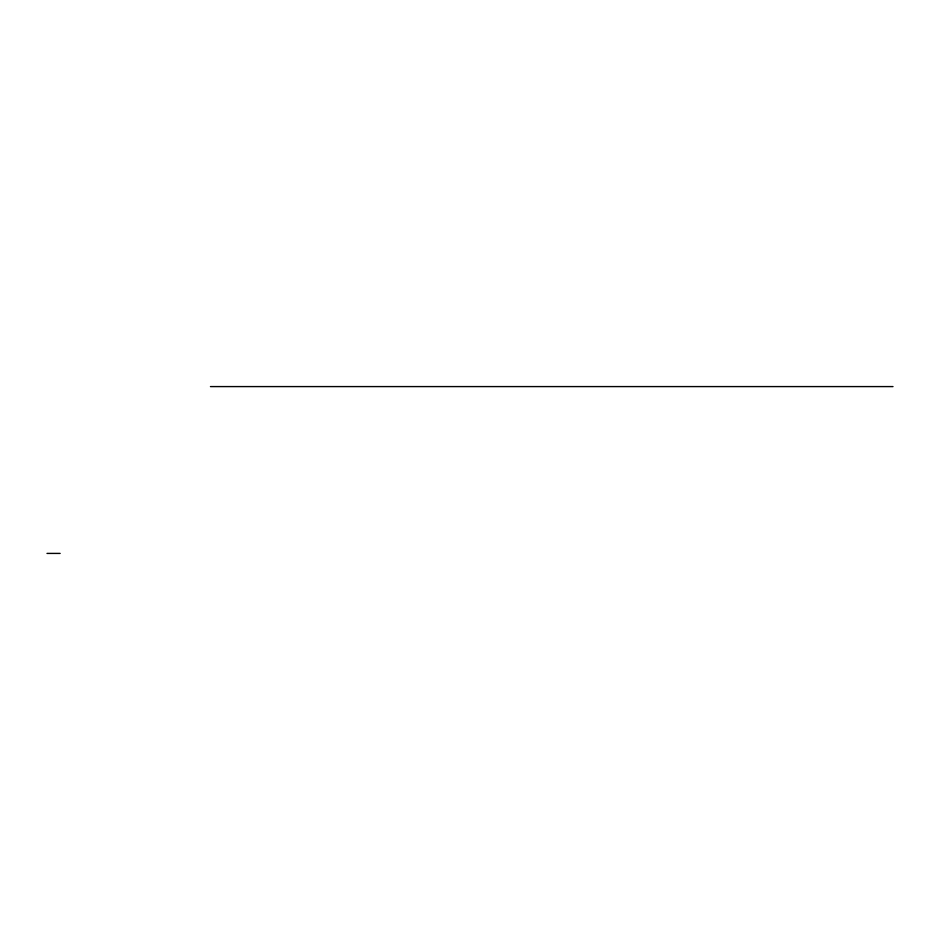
<?xml version="1.0" encoding="UTF-8"?>
<svg xmlns="http://www.w3.org/2000/svg" width="940" height="940" viewBox="0 0 940 940"><rect width="100%" height="100%" fill="white"/><g stroke="black" fill="none" stroke-linecap="round" stroke-linejoin="round"><path stroke-width="1.41" d="M210.454 386.587L893 386.587M47 553.413L60.137 553.413"/></g></svg>
